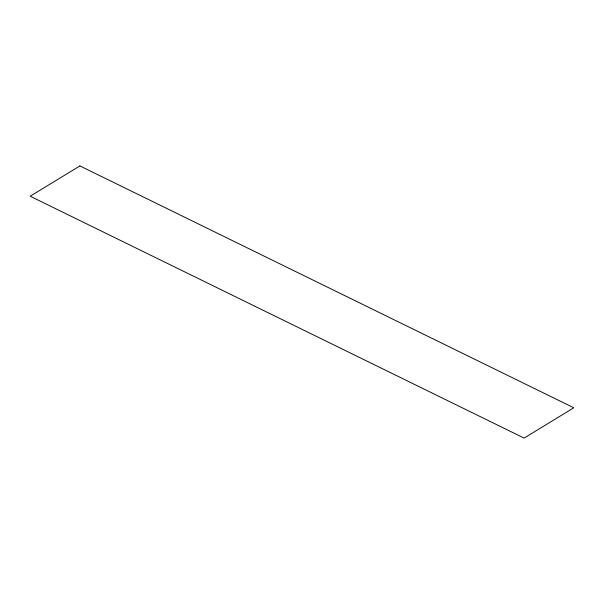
<?xml version="1.0" encoding="UTF-8"?>
<svg xmlns="http://www.w3.org/2000/svg" width="604" height="604" viewBox="0 0 604 604"><rect width="100%" height="100%" fill="white"/><g stroke="black" fill="none" stroke-linecap="round" stroke-linejoin="round"><path stroke-width="0.91" d="M79.909 165.919L30.2 196.217L524.091 438.081L573.8 407.783L79.909 165.919"/></g></svg>
